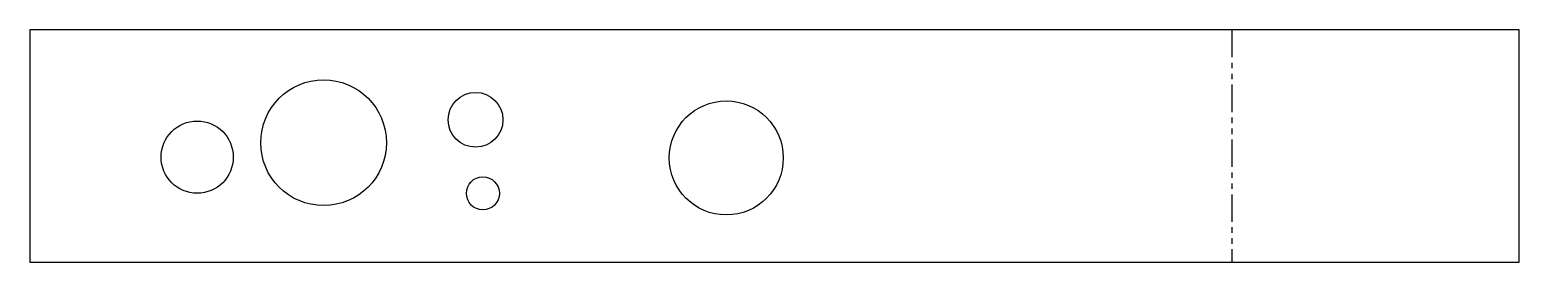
# Model space of a CAD drawing. Header units: millimetres. Extents: x 0 to 173, y 0 to 27.
import ezdxf

# ---------------------------------------------------------------- set-up
doc = ezdxf.new("R2010")
doc.units = ezdxf.units.MM
doc.linetypes.add('PHANTOM', pattern=[6.35, 3.175, -0.635, 0.635, -0.635, 0.635, -0.635])
doc.layers.add('BEND', color=7, linetype='Continuous')
doc.layers.add('CUT', color=7, linetype='Continuous')

msp = doc.modelspace()

# ---------------------------------------------------------------- linework, layer by layer
at = {"layer": 'BEND', "color": 3, "linetype": 'PHANTOM'}
msp.add_line((139.24, 26.9), (139.24, 0), dxfattribs=at)
at = {"layer": 'CUT'}
for p, q in [((0, 26.9), (0, 0)), ((172.51, 26.9), (0, 26.9)), ((172.51, 0), (172.51, 26.9)), ((0, 0), (172.51, 0))]:
    msp.add_line(p, q, dxfattribs=at)
for centre, radius in [((34.03, 13.83), 7.28), ((51.63, 16.48), 3.17), ((80.67, 12.07), 6.6), ((19.39, 12.16), 4.18), ((52.48, 7.97), 1.91)]:
    msp.add_circle(centre, radius, dxfattribs=at)

doc.saveas('drawing.dxf')
